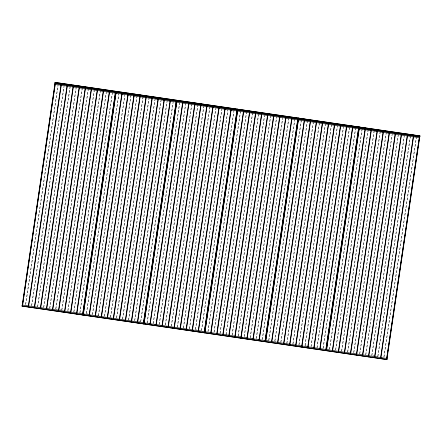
<?xml version="1.0" encoding="UTF-8"?>
<svg xmlns="http://www.w3.org/2000/svg" width="442" height="442" viewBox="0 0 442 442"><rect width="100%" height="100%" fill="white"/><g stroke="black" fill="none" stroke-linecap="round" stroke-linejoin="round"><path stroke-width="0.33" stroke-dasharray="2.21 1.66" d="M25.603 304.444L57.957 85.356M25.719 304.461L58.222 84.361M31.581 305.682L63.935 86.593M31.697 305.698L64.25 85.245M37.57 306.892L70.018 87.124M37.686 306.908L70.284 86.129M43.648 307.45L76.002 88.361M43.764 307.466L76.317 87.013M49.681 308.334L82.085 88.892M49.797 308.35L82.35 87.897M55.769 308.864L88.118 89.776M55.885 308.881L88.383 88.781M61.747 310.102L94.102 91.013M61.863 310.118L94.417 89.665M67.836 310.632L100.185 91.544M67.952 310.649L100.45 90.555M73.814 311.87L106.168 92.781M73.93 311.886L106.483 91.439M79.847 312.754L112.251 93.312M79.963 312.77L112.517 92.323M86.4 313.356L118.749 94.268M86.516 313.372L119.014 93.273M92.378 314.594L124.732 95.505M92.494 314.61L125.047 94.157M98.362 315.803L130.815 96.036M98.527 315.494L131.081 95.041M104.445 316.362L136.849 96.92M104.616 316.024L137.114 95.925M110.478 317.245L142.932 97.472M110.594 317.262L143.147 96.809M116.566 317.776L148.915 98.688M116.682 317.792L149.181 97.693M122.544 319.013L154.899 99.925M122.661 319.03L155.214 98.577M128.528 320.223L160.982 100.456M128.694 319.914L161.247 99.461M134.611 320.781L167.015 101.34M134.782 320.444L167.28 100.345M140.644 321.666L172.999 102.577M140.76 321.682L173.314 101.229M147.092 322.947L179.546 103.174M147.208 322.964L179.811 102.185M153.175 323.505L185.53 104.411M153.291 323.522L185.844 103.069M159.208 324.389L191.613 104.947M159.324 324.406L191.878 103.953M165.291 324.92L197.646 105.831M165.407 324.936L197.911 104.837M171.275 326.157L203.629 107.069M171.391 326.174L203.944 105.721M177.308 327.041L209.712 107.599M177.375 327.384L209.978 106.605M183.342 327.925L215.696 108.837M183.458 327.942L216.011 107.489M189.375 328.809L221.779 109.367M189.491 328.826L222.044 108.373M195.458 329.34L227.812 110.251M195.574 329.356L228.078 109.257M201.442 330.577L233.79 111.489M201.558 330.594L234.111 110.141M207.939 331.528L240.343 112.086M208.055 331.544L240.608 111.097M214.022 332.058L246.376 112.97M214.138 332.08L246.642 111.981M220.005 333.296L252.459 113.528M220.122 333.318L252.675 112.865M225.989 334.511L258.443 114.738M226.105 334.528L258.708 113.749M232.072 335.069L264.421 115.975M232.188 335.086L264.741 114.633M238.105 335.953L270.51 116.511M238.221 335.97L270.775 115.517M244.188 336.484L276.543 117.395M244.304 336.5L276.808 116.401M250.172 337.721L282.521 118.633M250.288 337.738L282.841 117.285M256.255 338.252L288.609 119.163M256.321 338.622L288.875 118.169M262.239 339.489L294.587 120.401M262.355 339.506L294.908 119.053M268.736 340.439L301.14 120.998M268.852 340.456L301.405 120.003M274.819 340.97L307.173 121.881M274.935 340.986L307.439 120.893M280.803 342.207L313.151 123.119M280.919 342.224L313.472 121.777M286.786 343.423L319.24 123.65M286.902 343.44L319.505 122.661M292.869 343.975L325.273 124.534M292.985 343.992L325.539 123.545M298.902 344.859L331.351 125.092M299.019 344.882L331.572 124.429M304.986 345.395L337.34 126.301M305.102 345.412L337.605 125.313M310.969 346.633L343.318 127.539M311.085 346.65L343.638 126.197M316.953 347.843L349.407 128.075M317.069 347.86L349.672 127.081M323.03 348.401L355.44 128.959M323.201 348.064L355.699 127.965M329.528 349.351L361.882 130.263M329.644 349.368L362.197 128.915M335.616 349.882L367.965 130.793M335.732 349.898L368.23 129.799M341.594 351.119L373.949 132.031M341.71 351.136L374.263 130.683M347.627 352.003L380.032 132.561M347.743 352.02L380.297 131.567M353.716 352.534L386.065 133.445M353.832 352.55L386.33 132.456M359.694 353.771L392.048 134.683M359.81 353.788L392.363 133.34M365.727 354.655L398.132 135.213M365.799 355.003L398.397 134.224M371.761 355.539L404.115 136.451M371.877 355.556L404.43 135.108M377.794 356.423L410.198 136.981M377.91 356.445L410.463 135.992M383.883 356.959L416.231 137.865M383.999 356.976L416.497 136.876M55.775 309.196L57.388 309.433M59.996 309.814L61.206 309.991M86.405 313.687L87.61 313.864M97.505 315.312L98.793 315.505M139.092 321.411L140.379 321.599M195.463 329.671L196.673 329.848M199.243 330.224L200.53 330.417M225.774 334.113L227.061 334.301M267.183 340.185L268.471 340.373M274.825 341.301L276.035 341.484M304.991 345.727L306.196 345.904M327.334 348.998L328.621 349.191M372.788 355.661L374.076 355.849M376.645 356.23L377.855 356.407"/><path stroke-width="0.66" d="M22.1 306.118L55.123 82.416L419.9 135.882L386.877 359.584L22.1 306.118L22.216 305.262M55.123 82.416L55.007 83.273L419.784 136.738L419.9 135.882M55.25 83.234L55.344 82.521L22.343 306.085M61.377 83.405L61.129 85.151M67.411 84.289L67.162 86.035M73.444 85.173L73.195 86.919M79.477 86.057L79.228 87.803M85.51 86.941L85.262 88.687M91.544 87.825L91.295 89.577M97.577 88.709L97.328 90.461M103.61 89.593L103.362 91.345M109.644 90.477L109.395 92.229M82.908 314.958L115.815 92.113M115.677 91.361L82.676 314.925M115.804 92.179L115.92 91.323M116.141 91.428L83.14 314.997M122.174 92.312L121.926 94.063M128.208 93.201L127.959 94.947M134.241 94.085L133.992 95.831M140.274 94.969L140.026 96.715M146.308 95.853L146.059 97.599M152.341 96.737L152.092 98.483M158.374 97.621L158.125 99.367M164.407 98.505L164.159 100.251M170.441 99.389L170.192 101.141M143.7 323.87L176.607 101.019M176.474 100.273L143.468 323.837M176.601 101.091L176.717 100.235M176.938 100.34L143.932 323.903M182.971 101.224L182.723 102.975M189.005 102.108L188.756 103.859M195.038 102.992L194.789 104.743M201.071 103.876L200.823 105.627M207.105 104.765L206.856 106.511M213.138 105.649L212.889 107.395M219.171 106.533L218.923 108.279M225.205 107.417L224.956 109.163M231.238 108.301L230.989 110.047M204.497 332.782L237.404 109.931M237.271 109.185L204.265 332.749M237.398 110.003L237.514 109.146M237.735 109.251L204.729 332.815M243.769 110.135L243.52 111.887M249.802 111.019L249.553 112.771M255.835 111.903L255.587 113.655M261.868 112.787L261.62 114.539M267.902 113.671L267.648 115.423M273.935 114.555L273.681 116.307M279.968 115.439L279.714 117.191M286.002 116.329L285.747 118.075M292.035 117.213L291.781 118.959M265.294 341.694L298.201 118.843M298.068 118.097L265.062 341.66M298.19 118.915L298.306 118.058M298.532 118.163L265.526 341.727M304.566 119.047L304.311 120.799M310.599 119.931L310.345 121.683M316.632 120.815L316.378 122.567M322.666 121.699L322.411 123.451M328.699 122.583L328.445 124.335M334.732 123.467L334.478 125.219M340.765 124.351L340.511 126.103M346.793 125.235L346.545 126.987M352.827 126.119L352.578 127.871M326.091 350.605L358.998 127.755M358.86 127.003L325.859 350.572M358.987 127.826L359.103 126.97M359.324 127.075L326.323 350.639M365.357 127.959L365.109 129.705M371.391 128.843L371.142 130.594M377.424 129.727L377.175 131.478M383.457 130.611L383.208 132.362M389.49 131.495L389.242 133.246M395.524 132.379L395.275 134.13M401.557 133.263L401.308 135.014M407.59 134.147L407.342 135.898M413.624 135.031L413.375 136.782M386.877 359.584L386.993 358.727M419.657 135.915L386.656 359.479L386.982 358.799M22.608 305.063L55.211 84.284M28.41 305.914L61.013 85.135M28.376 306.969L28.526 305.93M28.642 305.947L61.245 85.168M34.443 306.798L67.046 86.019M34.41 307.853L34.559 306.814M34.675 306.836L67.278 86.052M40.476 307.682L73.079 86.903M40.443 308.737L40.592 307.704M40.708 307.72L73.311 86.936M46.509 308.566L79.112 87.787M46.476 309.621L46.625 308.588M46.741 308.604L79.345 87.825M52.543 309.455L85.146 88.671M52.51 310.505L52.659 309.472M52.775 309.488L85.378 88.709M58.576 310.339L91.179 89.555M58.543 311.389L58.692 310.356M58.808 310.372L91.411 89.593M64.609 311.223L97.212 90.444M64.576 312.273L64.725 311.24M64.841 311.256L97.444 90.477M70.643 312.107L103.246 91.328M70.609 313.157L70.759 312.124M70.875 312.14L103.478 91.361M76.676 312.991L109.279 92.212M76.643 314.041L76.792 313.008M76.908 313.024L109.511 92.245M82.709 313.875L115.312 93.096M83.405 313.975L116.008 93.196M89.207 314.826L121.81 94.047M89.174 315.881L89.323 314.842M89.439 314.859L122.042 94.08M95.24 315.71L127.843 94.931M95.207 316.765L95.356 315.726M95.472 315.743L128.075 94.964M101.273 316.594L133.876 95.815M101.235 317.649L101.389 316.61M101.505 316.627L134.108 95.848M107.307 317.478L139.91 96.699M107.268 318.533L107.423 317.494M107.539 317.511L140.142 96.732M113.34 318.362L145.943 97.583M113.301 319.417L113.456 318.378M113.572 318.4L146.175 97.616M119.373 319.246L151.976 98.467M119.334 320.301L119.489 319.268M119.605 319.284L152.208 98.5M125.406 320.13L158.009 99.351M125.368 321.185L125.522 320.152M125.639 320.168L158.242 99.389M131.44 321.019L164.043 100.235M131.401 322.069L131.556 321.036M131.672 321.052L164.275 100.273M137.473 321.903L170.076 101.119M137.434 322.953L137.589 321.92M137.705 321.936L170.308 101.157M143.506 322.787L176.109 102.008M144.202 322.887L176.806 102.108M150.004 323.737L182.607 102.958M149.965 324.787L150.12 323.754M150.236 323.771L182.839 102.992M156.037 324.621L188.64 103.842M155.998 325.671L156.153 324.638M156.269 324.655L188.872 103.876M162.07 325.505L194.673 104.726M162.032 326.561L162.186 325.522M162.302 325.539L194.905 104.76M168.104 326.389L200.707 105.61M168.065 327.445L168.22 326.406M168.336 326.423L200.939 105.644M174.137 327.273L206.74 106.494M174.098 328.329L174.253 327.29M174.369 327.307L206.972 106.528M180.17 328.157L212.773 107.378M180.132 329.213L180.286 328.174M180.402 328.191L213.005 107.412M186.204 329.041L218.807 108.262M186.165 330.097L186.32 329.058M186.436 329.075L219.039 108.296M192.237 329.925L224.84 109.146M192.198 330.981L192.353 329.942M192.469 329.964L225.072 109.18M198.27 330.809L230.873 110.03M198.231 331.865L198.386 330.826M198.502 330.848L231.105 110.064M204.303 331.693L236.906 110.914M205 331.798L237.603 111.019M210.801 332.649L243.404 111.87M210.762 333.699L210.917 332.666M211.033 332.682L243.636 111.903M216.834 333.533L249.437 112.754M216.795 334.583L216.95 333.55M217.066 333.566L249.669 112.787M222.867 334.417L255.47 113.638M222.829 335.467L222.983 334.434M223.1 334.45L255.703 113.671M228.901 335.301L261.504 114.522M228.862 336.351L229.017 335.318M229.133 335.334L261.736 114.555M234.934 336.185L267.532 115.406M234.895 337.235L235.05 336.202M235.166 336.218L267.764 115.439M240.967 337.069L273.565 116.29M240.929 338.124L241.083 337.086M241.199 337.102L273.797 116.323M247.001 337.953L279.598 117.174M246.962 339.008L247.117 337.97M247.233 337.986L279.83 117.207M253.034 338.837L285.631 118.058M252.995 339.892L253.15 338.854M253.266 338.87L285.863 118.091M259.067 339.721L291.665 118.942M259.029 340.776L259.183 339.738M259.299 339.754L291.897 118.975M265.101 340.605L297.698 119.826M265.797 340.71L298.394 119.931M271.598 341.561L304.195 120.782M271.559 342.611L271.714 341.578M271.83 341.594L304.428 120.815M277.631 342.445L310.229 121.666M277.593 343.495L277.747 342.462M277.863 342.478L310.461 121.699M283.665 343.329L316.262 122.55M283.626 344.379L283.781 343.346M283.897 343.362L316.494 122.583M289.698 344.213L322.295 123.434M289.659 345.263L289.814 344.23M289.93 344.246L322.527 123.467M295.726 345.097L328.329 124.318M295.692 346.147L295.842 345.114M295.958 345.13L328.561 124.351M301.759 345.981L334.362 125.202M301.726 347.031L301.875 345.998M301.991 346.014L334.594 125.235M307.792 346.865L340.395 126.086M307.759 347.915L307.908 346.882M308.024 346.898L340.627 126.119M313.826 347.749L346.429 126.97M313.792 348.799L313.942 347.766M314.058 347.782L346.661 127.003M319.859 348.633L352.462 127.854M319.826 349.688L319.975 348.65M320.091 348.666L352.694 127.887M325.892 349.517L358.495 128.738M326.588 349.622L359.191 128.837M332.39 350.473L364.993 129.688M332.356 351.523L332.506 350.489M332.622 350.506L365.225 129.727M338.423 351.357L371.026 130.572M338.39 352.407L338.539 351.373M338.655 351.39L371.258 130.611M344.456 352.241L377.059 131.456M344.423 353.291L344.572 352.257M344.688 352.274L377.291 131.495M350.489 353.125L383.092 132.346M350.456 354.175L350.605 353.141M350.721 353.158L383.324 132.379M356.523 354.009L389.126 133.23M356.49 355.059L356.639 354.025M356.755 354.042L389.358 133.263M362.556 354.893L395.159 134.114M362.523 355.943L362.672 354.909M362.788 354.926L395.391 134.147M368.589 355.777L401.192 134.998M368.556 356.827L368.705 355.793M368.821 355.81L401.424 135.031M374.623 356.661L407.226 135.882M374.589 357.711L374.739 356.677M374.855 356.694L407.458 135.915M380.656 357.545L413.259 136.766M380.623 358.595L380.772 357.561M380.888 357.578L413.491 136.799M386.689 358.429L419.392 136.937M46.189 309.212L45.681 309.207M52.206 310.118L51.67 310.063M82.372 314.544L81.836 314.483M88.317 315.367L88.654 315.527M172.96 327.798L172.402 327.787M229.812 336.152L229.381 336.147M235.846 337.036L235.415 337.031M241.896 337.898L241.448 337.915M242.177 337.915L242.47 338.086M247.929 338.782L247.481 338.799M253.962 339.666L253.515 339.683M259.995 340.55L259.548 340.567M308.72 347.694L308.173 347.661M28.073 306.582L27.542 306.527M85.002 314.931L84.521 314.919M88.019 315.373L87.538 315.361M91.002 315.831L90.555 315.803M94.052 316.257L93.571 316.245M97.069 316.699L96.588 316.687M100.052 317.157L99.605 317.129M103.102 317.583L102.621 317.571M106.119 318.025L105.638 318.013M109.135 318.467L108.655 318.455M112.152 318.909L111.671 318.897M115.169 319.351L114.688 319.339M118.185 319.793L117.705 319.781M121.202 320.235L120.721 320.229M124.219 320.677L123.738 320.671M127.202 321.141L126.755 321.113M130.252 321.561L129.771 321.555M133.269 322.003L132.788 321.997M136.252 322.467L135.804 322.439M139.302 322.887L138.821 322.881M142.318 323.329L141.838 323.323M151.794 324.743L151.236 324.66M203.077 332.262L202.491 332.152M205.652 332.633L205.248 332.605M211.712 333.5L211.282 333.489M217.746 334.384L217.315 334.373M223.751 335.285L223.348 335.257M166.827 326.969L166.319 326.87M184.927 329.622L184.419 329.528M272.432 342.439L271.979 342.351M76.262 313.687L75.847 313.627M148.727 324.317L148.219 324.218M181.911 329.179L181.375 329.052M200.011 331.832L199.475 331.71M320.699 349.512L320.218 349.401M39.995 308.383L39.609 308.295M58.095 311.041L57.703 310.947M145.639 323.881L145.203 323.776M163.739 326.533L163.352 326.461M178.822 328.743L178.358 328.61M196.922 331.395L196.486 331.296M266.333 341.561L265.918 341.445M284.433 344.213L284.018 344.097M302.532 346.865L302.14 346.777M160.645 326.086L160.286 325.986M175.728 328.301L175.369 328.202M193.828 330.953L193.441 330.826M55.112 82.483L419.889 135.948M55.018 83.201L419.795 136.666M55.095 84.267L115.428 93.113M115.892 93.179L176.225 102.025M176.69 102.091L237.023 110.931M237.487 111.003L297.814 119.843M298.278 119.915L358.611 128.755M359.075 128.821L419.408 137.666M22.492 305.046L82.825 313.892M83.289 313.958L143.622 322.804M144.086 322.87L204.419 331.715M204.884 331.782L265.217 340.622M265.681 340.694L326.008 349.534M326.472 349.605L386.805 358.445M22.111 306.052L386.888 359.517M169.336 327.318L169.91 327.295M154.252 325.102L154.827 325.085M69.77 312.715L70.311 312.726M63.736 311.831L64.278 311.842M33.575 307.411L34.111 307.422M290.593 344.992L290.051 344.981M191.027 330.395L190.425 330.384M188.01 329.953L187.408 329.936M55.648 82.903L56.217 83.013L55.681 82.886M56.499 83.024L57.129 83.146L56.499 83.024M59.515 83.466L60.145 83.588L59.515 83.466M60.427 83.604L60.996 83.709L60.427 83.604M61.681 83.787L62.25 83.897L61.681 83.787M62.532 83.908L63.162 84.03L62.532 83.908M65.549 84.35L66.178 84.472L65.549 84.35M66.46 84.488L67.029 84.593L66.46 84.488M67.714 84.671L68.283 84.781L67.714 84.671M68.565 84.792L69.195 84.914L68.598 84.776M71.582 85.234L72.212 85.356L71.582 85.234M72.494 85.372L73.063 85.477L72.527 85.356M73.748 85.555L74.317 85.665L73.781 85.538M74.599 85.676L75.228 85.798L74.599 85.676M77.615 86.124L78.245 86.24L77.648 86.102M78.527 86.256L79.096 86.367L78.527 86.256M79.781 86.439L80.345 86.549L79.781 86.439M80.632 86.566L81.262 86.682L80.665 86.544M83.648 87.008L84.278 87.124L83.648 87.008M84.56 87.14L85.129 87.251L84.56 87.14M85.814 87.328L86.378 87.433L85.847 87.306M86.665 87.45L87.295 87.566L86.698 87.428M89.682 87.892L90.312 88.008L89.682 87.892M90.593 88.024L91.162 88.135L90.593 88.024M91.848 88.212L92.411 88.317L91.881 88.19M92.698 88.334L93.328 88.45L92.698 88.334M95.715 88.776L96.345 88.892L95.748 88.754M96.627 88.908L97.196 89.019L96.627 88.908M97.881 89.096L98.444 89.201L97.881 89.096M98.732 89.218L99.362 89.334L98.765 89.196M101.748 89.66L102.378 89.776L101.748 89.66M102.66 89.792L103.229 89.903L102.66 89.792M103.914 89.98L104.478 90.085L103.947 89.964M104.765 90.102L105.395 90.218L104.765 90.102M107.782 90.544L108.412 90.66L107.815 90.522M108.693 90.676L109.262 90.787L108.726 90.66M109.948 90.864L110.511 90.969L109.948 90.864M110.798 90.986L111.428 91.102L110.798 90.986M113.815 91.428L114.445 91.544L113.848 91.406M114.727 91.566L115.296 91.671L114.727 91.566M116.445 91.814L117.008 91.919L116.445 91.814M117.296 91.936L117.926 92.058L117.296 91.936M120.312 92.378L120.942 92.5L120.312 92.378M121.224 92.516L121.793 92.621L121.224 92.516M122.478 92.698L123.042 92.803L122.478 92.698M123.329 92.82L123.959 92.942L123.362 92.803M126.346 93.262L126.976 93.384L126.346 93.262M127.257 93.4L127.826 93.505L127.29 93.384M128.511 93.582L129.075 93.687L128.539 93.566M129.362 93.704L129.992 93.826L129.362 93.704M132.379 94.146L133.009 94.268L132.412 94.129M133.291 94.284L133.86 94.389L133.324 94.268M134.545 94.466L135.108 94.577L134.545 94.466M135.396 94.588L136.025 94.71L135.396 94.588M138.412 95.03L139.042 95.152L138.412 95.03M139.324 95.168L139.887 95.273L139.324 95.168M140.578 95.35L141.142 95.461L140.578 95.35M141.429 95.472L142.059 95.594L141.462 95.455M144.446 95.914L145.075 96.036L144.446 95.914M145.357 96.052L145.921 96.157L145.39 96.036M146.611 96.234L147.175 96.345L146.639 96.218M147.462 96.356L148.092 96.478L147.462 96.356M150.479 96.798L151.109 96.92L150.479 96.798M151.391 96.936L151.954 97.041L151.391 96.936M152.645 97.118L153.208 97.229L152.645 97.118M153.496 97.24L154.125 97.362L153.529 97.223M156.512 97.688L157.142 97.804L156.512 97.688M157.424 97.82L157.987 97.931L157.424 97.82M158.678 98.002L159.242 98.113L158.706 97.986M159.529 98.13L160.159 98.246L159.562 98.107M162.546 98.572L163.175 98.688L162.579 98.549M163.457 98.704L164.021 98.815L163.49 98.688M164.711 98.892L165.275 98.997L164.739 98.87M165.562 99.014L166.192 99.13L165.562 99.014M168.579 99.456L169.209 99.572L168.612 99.433M169.49 99.588L170.054 99.699L169.49 99.588M170.745 99.776L171.308 99.881L170.745 99.776M171.595 99.898L172.225 100.014L171.629 99.875M174.607 100.34L175.242 100.456L174.607 100.34M175.524 100.472L176.087 100.583L175.524 100.472M177.242 100.726L177.806 100.831L177.242 100.726M178.087 100.848L178.723 100.964L178.126 100.831M181.104 101.29L181.739 101.411L181.104 101.29M182.021 101.428L182.585 101.533L182.021 101.428M183.275 101.61L183.839 101.715L183.303 101.594M184.121 101.732L184.756 101.853L184.121 101.732M187.137 102.174L187.773 102.295L187.176 102.157M188.054 102.312L188.618 102.417L188.082 102.295M189.303 102.494L189.872 102.599L189.303 102.494M190.154 102.616L190.789 102.737L190.154 102.616M193.171 103.058L193.806 103.179L193.171 103.058M194.088 103.196L194.651 103.301L194.088 103.196M195.336 103.378L195.905 103.483L195.336 103.378M196.187 103.5L196.823 103.621L196.187 103.5M199.204 103.942L199.839 104.063L199.204 103.942M200.121 104.08L200.685 104.185L200.149 104.063M201.37 104.262L201.939 104.367L201.37 104.262M202.221 104.384L202.856 104.505L202.221 104.384M205.237 104.826L205.873 104.947L205.276 104.809M206.154 104.964L206.718 105.069L206.182 104.947M207.403 105.146L207.972 105.251L207.403 105.146M208.254 105.268L208.889 105.389L208.254 105.268M211.27 105.71L211.906 105.831L211.27 105.71M212.188 105.848L212.751 105.953L212.188 105.848M213.436 106.03L214.005 106.141L213.469 106.014M214.287 106.152L214.922 106.273L214.326 106.135M217.304 106.594L217.939 106.715L217.342 106.577M218.221 106.732L218.784 106.837L218.249 106.715M219.47 106.914L220.039 107.025L219.503 106.898M220.32 107.036L220.956 107.157L220.32 107.036M223.337 107.478L223.972 107.599L223.376 107.461M224.254 107.616L224.818 107.721L224.254 107.616M225.503 107.798L226.072 107.909L225.503 107.798M226.354 107.92L226.989 108.041L226.354 107.92M229.37 108.362L230 108.483L229.37 108.362M230.288 108.5L230.851 108.605L230.288 108.5M231.536 108.682L232.105 108.793L231.536 108.682M232.387 108.804L233.017 108.925L232.426 108.787M235.404 109.251L236.034 109.367L235.442 109.229M236.321 109.384L236.884 109.494L236.348 109.367M238.034 109.638L238.603 109.743L238.034 109.638M238.884 109.76L239.514 109.876L238.923 109.738M241.901 110.202L242.531 110.318L241.901 110.202M242.818 110.34L243.382 110.445L242.818 110.34M244.067 110.522L244.636 110.627L244.1 110.506M244.918 110.644L245.548 110.76L244.918 110.644M247.934 111.086L248.564 111.202L247.934 111.086M248.846 111.224L249.415 111.329L248.846 111.224M250.1 111.406L250.669 111.511L250.1 111.406M250.951 111.528L251.581 111.644L250.99 111.506M253.968 111.97L254.598 112.086L253.968 111.97M254.879 112.108L255.448 112.213L254.912 112.091M256.133 112.29L256.703 112.395L256.167 112.274M256.984 112.412L257.614 112.528L256.984 112.412M260.001 112.854L260.631 112.975L260.04 112.837M260.913 112.992L261.482 113.097L260.946 112.975M262.167 113.174L262.736 113.279L262.167 113.174M263.018 113.296L263.647 113.417L263.018 113.296M266.034 113.738L266.664 113.859L266.034 113.738M266.946 113.876L267.515 113.981L266.946 113.876M268.2 114.058L268.769 114.163L268.2 114.058M269.051 114.18L269.681 114.301L269.09 114.163M272.068 114.622L272.697 114.743L272.068 114.622M272.979 114.76L273.548 114.865L272.979 114.76M274.233 114.942L274.802 115.047L274.267 114.926M275.084 115.064L275.714 115.185L275.084 115.064M278.101 115.506L278.731 115.627L278.14 115.489M279.012 115.644L279.582 115.749L279.046 115.627M280.267 115.826L280.836 115.931L280.267 115.826M281.118 115.948L281.747 116.069L281.118 115.948M284.134 116.39L284.764 116.511L284.134 116.39M285.046 116.528L285.615 116.633L285.046 116.528M286.3 116.71L286.869 116.815L286.333 116.694M287.151 116.832L287.781 116.953L287.151 116.832M290.167 117.274L290.797 117.395L290.206 117.257M291.079 117.412L291.648 117.517L291.112 117.395M292.333 117.594L292.902 117.705L292.333 117.594M293.184 117.716L293.814 117.837L293.184 117.716M296.201 118.158L296.831 118.279L296.239 118.141M297.112 118.296L297.681 118.401L297.112 118.296M298.831 118.55L299.4 118.655L298.831 118.55M299.682 118.671L300.311 118.787L299.682 118.671M302.698 119.113L303.328 119.23L302.698 119.113M303.61 119.246L304.179 119.357L303.61 119.246M304.864 119.434L305.433 119.539L304.864 119.434M305.715 119.555L306.345 119.671L305.748 119.533M308.731 119.997L309.361 120.114L308.731 119.997M309.643 120.13L310.212 120.241L309.676 120.114M310.897 120.318L311.466 120.423L310.93 120.301M311.748 120.439L312.378 120.555L311.748 120.439M314.765 120.881L315.395 120.998L314.798 120.859M315.676 121.02L316.245 121.125L315.71 120.998M316.931 121.202L317.5 121.307L316.931 121.202M317.781 121.323L318.411 121.44L317.781 121.323M320.798 121.765L321.428 121.881L320.798 121.765M321.71 121.904L322.279 122.009L321.71 121.904M322.964 122.086L323.533 122.191L322.964 122.086M323.815 122.207L324.445 122.323L323.815 122.207M326.831 122.649L327.461 122.765L326.831 122.649M327.743 122.788L328.312 122.893L327.776 122.765M328.997 122.97L329.566 123.075L328.997 122.97M329.848 123.091L330.478 123.207L329.848 123.091M332.865 123.533L333.495 123.65L332.865 123.533M333.776 123.672L334.345 123.777L333.776 123.672M335.03 123.854L335.6 123.959L335.03 123.854M335.881 123.975L336.511 124.091L335.881 123.975M338.898 124.417L339.528 124.539L338.898 124.417M339.81 124.556L340.379 124.661L339.81 124.556M341.064 124.738L341.633 124.843L341.064 124.738M341.915 124.859L342.544 124.981L341.948 124.843M344.931 125.301L345.561 125.423L344.931 125.301M345.843 125.44L346.412 125.545L345.876 125.423M347.097 125.622L347.666 125.727L347.13 125.605M347.948 125.743L348.578 125.865L347.948 125.743M350.965 126.185L351.594 126.307L350.998 126.169M351.876 126.324L352.445 126.429L351.876 126.324M353.13 126.506L353.699 126.611L353.13 126.506M353.981 126.627L354.611 126.749L353.981 126.627M356.998 127.069L357.628 127.191L356.998 127.069M357.909 127.208L358.479 127.313L357.909 127.208M359.628 127.456L360.197 127.567L359.628 127.456M360.479 127.583L361.108 127.699L360.512 127.561M363.495 128.025L364.125 128.141L363.495 128.025M364.407 128.158L364.976 128.268L364.407 128.158M365.661 128.34L366.23 128.451L365.694 128.324M366.512 128.467L367.142 128.583L366.545 128.445M369.529 128.909L370.158 129.025L369.529 128.909M370.44 129.042L371.009 129.152L370.44 129.042M371.694 129.23L372.263 129.335L371.728 129.208M372.545 129.351L373.175 129.467L372.545 129.351M375.562 129.793L376.192 129.909L375.595 129.771M376.474 129.926L377.043 130.036L376.474 129.926M377.728 130.114L378.291 130.219L377.728 130.114M378.579 130.235L379.208 130.351L378.579 130.235M381.595 130.677L382.225 130.793L381.595 130.677M382.507 130.81L383.076 130.92L382.54 130.793M383.761 130.998L384.325 131.103L383.794 130.981M384.612 131.119L385.242 131.235L384.612 131.119M387.628 131.561L388.258 131.677L387.662 131.539M388.54 131.694L389.109 131.804L388.573 131.677M389.794 131.882L390.358 131.987L389.794 131.882M390.645 132.003L391.275 132.119L390.645 132.003M393.662 132.445L394.292 132.561L393.662 132.445M394.573 132.583L395.142 132.688L394.573 132.583M395.828 132.766L396.391 132.871L395.828 132.766M396.678 132.887L397.308 133.003L396.712 132.865M399.695 133.329L400.325 133.445L399.695 133.329M400.607 133.467L401.176 133.572L400.607 133.467M401.861 133.65L402.424 133.755L401.894 133.633M402.712 133.771L403.342 133.887L402.712 133.771M405.728 134.213L406.358 134.329L405.762 134.191M406.64 134.351L407.209 134.456L406.673 134.329M407.894 134.534L408.458 134.639L407.894 134.534M408.745 134.655L409.375 134.771L408.745 134.655M411.762 135.097L412.392 135.213L411.762 135.097M412.673 135.235L413.242 135.34L412.673 135.235M413.927 135.418L414.491 135.523L413.927 135.418M414.778 135.539L415.408 135.655L414.778 135.539M417.795 135.981L418.425 136.097L417.795 135.981M418.707 136.119L419.276 136.224L418.74 136.103"/></g></svg>
